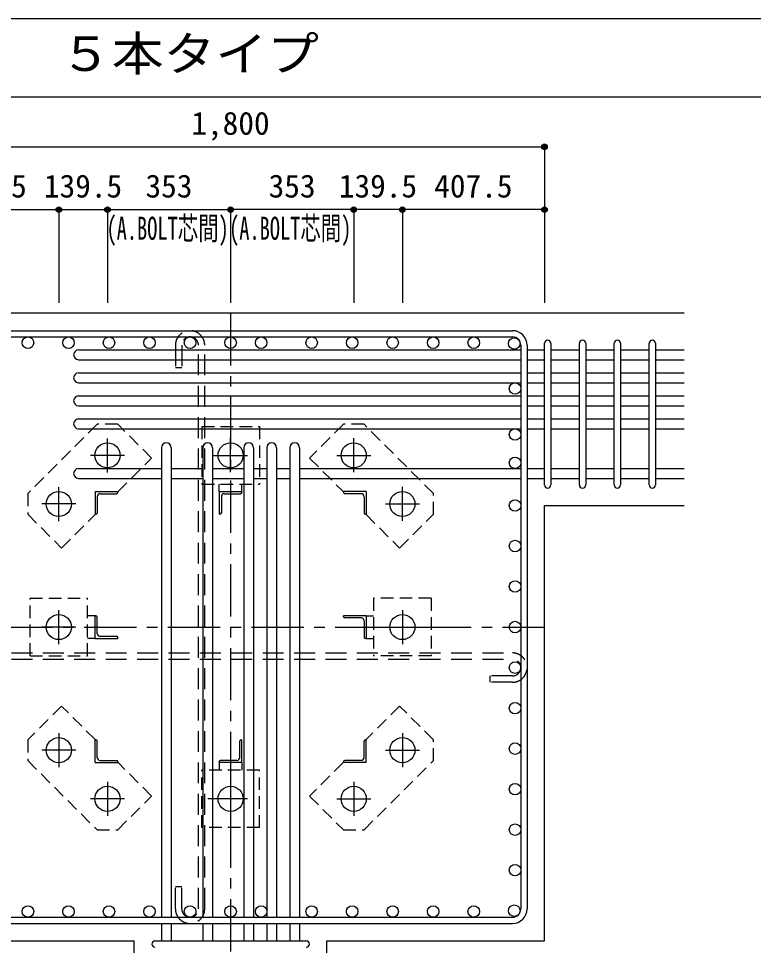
# Model space of a CAD drawing. Units: millimetres at full size, sheet at 1:30; details may follow other scales. Extents: x -5973 to 5954, y -4195 to 4201.
# Drawn here: x -4904 to -2797, y 1543 to 4201 of the extents above; entities that cross this region are included whole.
import ezdxf
from ezdxf.enums import TextEntityAlignment as Align

# ---------------------------------------------------------------- set-up
doc = ezdxf.new("R2010")
doc.units = ezdxf.units.MM
doc.header["$LTSCALE"] = 30
doc.header["$PDMODE"] = 32
doc.header["$PDSIZE"] = 15
for name, pattern in [('CHAIN1', [8, 5, -1, 1, -1]), ('DASHED1', [1.8, 1.2, -0.6]), ('DASHED2', [3, 2, -1])]:
    doc.linetypes.add(name, pattern=pattern)
for name, color, linetype in [('0-1_躯体線', 2, 'Continuous'), ('0-2_アンカーボルト', 4, 'CHAIN1'), ('0-3_立上り筋', 3, 'Continuous'), ('0-4_フープ筋', 7, 'Continuous'), ('0-5_基礎梁筋', 7, 'Continuous'), ('0-6_スタラップ筋', 7, 'Continuous'), ('0-7_文字', 4, 'Continuous'), ('0-9_プレート', 4, 'DASHED1'), ('0-A_アングル', 4, 'Continuous'), ('0-C', 7, 'DASHED2'), ('0-D_寸法', 4, 'Continuous'), ('6-7_文字', 7, 'Continuous'), ('F-0_枠', 6, 'Continuous')]:
    doc.layers.add(name, color=color, linetype=linetype)
doc.styles.add('ＭＳ ゴシック', font='')
doc.styles.get('ＭＳ ゴシック').set_extended_font_data('MS Gothic')

msp = doc.modelspace()

# ---------------------------------------------------------------- linework, layer by layer
at = {"layer": '0-1_躯体線'}
for p, q in [((-2995.8, 3356.03), (-5195.8, 3356.03)), ((-3395.8, 2804.53), (-2995.8, 2804.53)), ((-3395.8, 1556.03), (-3395.8, 2804.53)), ((-5195.8, 1556.03), (-4571.8, 1556.03)), ((-4571.8, 1156.03), (-4571.8, 1556.03))]:
    msp.add_line(p, q, dxfattribs=at)
msp.add_lwpolyline([(-4019.8, 1156.03), (-4019.8, 1556.03), (-3395.8, 1556.03)], dxfattribs=at)
at = {"layer": '0-2_アンカーボルト'}
for p, q in [((-4648.8, 2899.73), (-4648.8, 2997.23)), ((-4295.8, 2899.83), (-4295.8, 2997.33)), ((-3942.8, 2899.83), (-3942.8, 2997.33)), ((-4600.1, 2948.53), (-4697.6, 2948.53)), ((-4344.6, 2948.53), (-4247.1, 2948.53)), ((-3991.6, 2948.53), (-3894.1, 2948.53)), ((-4788.3, 2760.23), (-4788.3, 2857.73)), ((-3803.3, 2760.33), (-3803.3, 2857.83)), ((-4739.6, 2809.03), (-4837.1, 2809.03)), ((-3852.1, 2809.03), (-3754.6, 2809.03)), ((-4788.3, 2407.23), (-4788.3, 2504.73)), ((-3803.3, 2504.83), (-3803.3, 2407.33)), ((-4739.6, 2456.03), (-4837.1, 2456.03)), ((-3852, 2456.03), (-3754.5, 2456.03)), ((-4788.3, 2151.73), (-4788.3, 2054.23)), ((-3803.3, 2151.83), (-3803.3, 2054.33)), ((-4739.5, 2103.03), (-4837, 2103.03)), ((-3852, 2103.03), (-3754.5, 2103.03)), ((-4648.8, 2012.23), (-4648.8, 1914.73)), ((-4295.8, 2012.23), (-4295.8, 1914.73)), ((-3942.8, 2012.33), (-3942.8, 1914.83)), ((-4600, 1963.53), (-4697.5, 1963.53)), ((-4247, 1963.53), (-4361.5, 1963.53)), ((-3991.5, 1963.53), (-3894, 1963.53))]:
    msp.add_line(p, q, dxfattribs=at)
at = {"layer": '0-2_アンカーボルト', "color": 3, "linetype": 'Continuous'}
for centre in [(-4648.8, 2948.53), (-4295.8, 2948.53), (-3942.8, 2948.53), (-4788.3, 2809.03), (-3803.3, 2809.03), (-4788.3, 2456.03), (-3803.3, 2456.03), (-4788.3, 2103.03), (-3803.3, 2103.03), (-4648.8, 1963.53), (-4295.8, 1963.53), (-3942.8, 1963.53)]:
    msp.add_circle(centre, 36, dxfattribs=at)
at = {"layer": '0-3_立上り筋'}
for centre in [(-4876.73, 3271.53), (-4760.55, 3271.53), (-4644.36, 3271.53), (-4528.17, 3271.53), (-4411.99, 3271.53), (-4295.8, 3271.53), (-4208.3, 3271.53), (-4063.43, 3271.53), (-3947.24, 3271.53), (-3831.06, 3271.53), (-3714.87, 3271.53), (-3598.68, 3271.53), (-3482.5, 3269.33), (-3480.3, 3140.33), (-3480.3, 3008.33), (-3480.3, 2927.03), (-3480.3, 2804.59), (-3480.3, 2688.4), (-3480.3, 2572.22), (-3480.3, 2456.03), (-3480.3, 2339.84), (-3480.3, 2223.66), (-3480.3, 2107.47), (-3480.3, 1991.29), (-3480.3, 1875.1), (-3480.3, 1758.91), (-4876.73, 1640.53), (-4760.55, 1640.53), (-4644.36, 1640.53), (-4528.17, 1640.53), (-4411.99, 1640.53), (-4295.8, 1640.53), (-4208.3, 1640.53), (-4063.43, 1640.53), (-3947.24, 1640.53), (-3831.06, 1640.53), (-3714.87, 1640.53), (-3598.68, 1640.53), (-3482.5, 1642.73)]:
    msp.add_circle(centre, 16.5, dxfattribs=at)
at = {"layer": '0-4_フープ筋'}
for p, q in [((-5103.8, 3306.03), (-3487.8, 3306.03)), ((-5103.8, 3288.03), (-3487.8, 3288.03)), ((-3463.8, 3264.03), (-3463.8, 1648.03)), ((-3445.8, 3264.03), (-3445.8, 1648.03)), ((-5103.8, 1624.03), (-3487.8, 1624.03)), ((-5103.8, 1606.03), (-3487.8, 1606.03))]:
    msp.add_line(p, q, dxfattribs=at)
for centre, radius, start, end in [((-3487.8, 3264.03), 42, 0, 90), ((-3487.8, 3264.03), 24, 0, 90), ((-3487.8, 1648.03), 42, 270, 0), ((-3487.8, 1648.03), 24, 270, 0)]:
    msp.add_arc(centre, radius, start, end, dxfattribs=at)
at = {"layer": '0-5_基礎梁筋'}
for p, q in [((-4731.8, 3250.83), (-3463.8, 3250.83)), ((-3445.8, 3250.83), (-3395.8, 3250.83)), ((-3377.8, 3250.83), (-3295.8, 3250.83)), ((-3277.8, 3250.83), (-3195.8, 3250.83)), ((-3177.8, 3250.83), (-3095.8, 3250.83)), ((-3077.8, 3250.83), (-2995.8, 3250.83)), ((-4731.8, 3222.83), (-3463.8, 3222.83)), ((-3445.8, 3222.83), (-3395.8, 3222.83)), ((-3377.8, 3222.83), (-3295.8, 3222.83)), ((-3277.8, 3222.83), (-3195.8, 3222.83)), ((-3177.8, 3222.83), (-3095.8, 3222.83)), ((-3077.8, 3222.83), (-2995.8, 3222.83)), ((-4731.8, 3184.83), (-3463.8, 3184.83)), ((-3445.8, 3184.83), (-3395.8, 3184.83)), ((-3377.8, 3184.83), (-3295.8, 3184.83)), ((-3277.8, 3184.83), (-3195.8, 3184.83)), ((-3177.8, 3184.83), (-3095.8, 3184.83)), ((-3077.8, 3184.83), (-2995.8, 3184.83)), ((-4731.8, 3156.83), (-3463.8, 3156.83)), ((-3445.8, 3156.83), (-3395.8, 3156.83)), ((-3377.8, 3156.83), (-3295.8, 3156.83)), ((-3277.8, 3156.83), (-3195.8, 3156.83)), ((-3177.8, 3156.83), (-3095.8, 3156.83)), ((-3077.8, 3156.83), (-2995.8, 3156.83)), ((-4731.8, 3118.83), (-3463.8, 3118.83)), ((-3445.8, 3118.83), (-3395.8, 3118.83)), ((-3377.8, 3118.83), (-3295.8, 3118.83)), ((-3277.8, 3118.83), (-3195.8, 3118.83)), ((-3177.8, 3118.83), (-3095.8, 3118.83)), ((-3077.8, 3118.83), (-2995.8, 3118.83)), ((-4731.8, 3090.83), (-3463.8, 3090.83)), ((-3445.8, 3090.83), (-3395.8, 3090.83)), ((-3377.8, 3090.83), (-3295.8, 3090.83)), ((-3277.8, 3090.83), (-3195.8, 3090.83)), ((-3177.8, 3090.83), (-3095.8, 3090.83)), ((-3077.8, 3090.83), (-2995.8, 3090.83)), ((-4731.8, 3052.83), (-3463.8, 3052.83)), ((-3445.8, 3052.83), (-3395.8, 3052.83)), ((-3377.8, 3052.83), (-3295.8, 3052.83)), ((-3277.8, 3052.83), (-3195.8, 3052.83)), ((-3177.8, 3052.83), (-3095.8, 3052.83)), ((-3077.8, 3052.83), (-2995.8, 3052.83)), ((-4731.8, 3024.83), (-3463.8, 3024.83)), ((-3445.8, 3024.83), (-3395.8, 3024.83)), ((-3377.8, 3024.83), (-3295.8, 3024.83)), ((-3277.8, 3024.83), (-3195.8, 3024.83)), ((-3177.8, 3024.83), (-3095.8, 3024.83)), ((-3077.8, 3024.83), (-2995.8, 3024.83)), ((-4493.8, 2970.53), (-4493.8, 1624.03)), ((-4465.8, 2970.53), (-4465.8, 1624.03)), ((-4375.8, 2970.53), (-4375.8, 1624.03)), ((-4347.8, 2970.53), (-4347.8, 1624.03)), ((-4257.8, 2970.53), (-4257.8, 1624.03)), ((-4229.8, 2970.53), (-4229.8, 1624.03)), ((-4191.8, 2970.53), (-4191.8, 1624.03)), ((-4163.8, 2970.53), (-4163.8, 1624.03)), ((-4125.8, 2970.53), (-4125.8, 1624.03)), ((-4097.8, 2970.53), (-4097.8, 1624.03)), ((-4731.8, 2910.53), (-4493.8, 2910.53)), ((-4465.8, 2910.53), (-4375.8, 2910.53)), ((-4347.8, 2910.53), (-4257.8, 2910.53)), ((-4229.8, 2910.53), (-4191.8, 2910.53)), ((-4163.8, 2910.53), (-4125.8, 2910.53)), ((-4097.8, 2910.53), (-3463.8, 2910.53)), ((-3445.8, 2910.53), (-3395.8, 2910.53)), ((-3377.8, 2910.53), (-3295.8, 2910.53)), ((-3277.8, 2910.53), (-3195.8, 2910.53)), ((-3177.8, 2910.53), (-3095.8, 2910.53)), ((-3077.8, 2910.53), (-2995.8, 2910.53)), ((-4731.8, 2882.53), (-4493.8, 2882.53)), ((-4465.8, 2882.53), (-4375.8, 2882.53)), ((-4347.8, 2882.53), (-4257.8, 2882.53)), ((-4229.8, 2882.53), (-4191.8, 2882.53)), ((-4163.8, 2882.53), (-4125.8, 2882.53)), ((-4097.8, 2882.53), (-3463.8, 2882.53)), ((-3445.8, 2882.53), (-3395.8, 2882.53)), ((-3377.8, 2882.53), (-3295.8, 2882.53)), ((-3277.8, 2882.53), (-3195.8, 2882.53)), ((-3177.8, 2882.53), (-3095.8, 2882.53)), ((-3077.8, 2882.53), (-2995.8, 2882.53)), ((-4493.8, 1606.03), (-4493.8, 1556.03)), ((-4465.8, 1606.03), (-4465.8, 1556.03)), ((-4375.8, 1606.03), (-4375.8, 1556.03)), ((-4347.8, 1606.03), (-4347.8, 1556.03)), ((-4257.8, 1606.03), (-4257.8, 1556.03)), ((-4229.8, 1606.03), (-4229.8, 1556.03)), ((-4191.8, 1606.03), (-4191.8, 1556.03)), ((-4163.8, 1606.03), (-4163.8, 1556.03)), ((-4125.8, 1606.03), (-4125.8, 1556.03)), ((-4097.8, 1606.03), (-4097.8, 1556.03))]:
    msp.add_line(p, q, dxfattribs=at)
for centre, start, end in [((-4731.8, 3236.83), 90, 270), ((-4731.8, 3170.83), 90, 270), ((-4731.8, 3104.83), 90, 270), ((-4731.8, 3038.83), 90, 270), ((-4479.8, 2970.53), 0, 180), ((-4361.8, 2970.53), 0, 180), ((-4243.8, 2970.53), 0, 180), ((-4177.8, 2970.53), 0, 180), ((-4111.8, 2970.53), 0, 180), ((-4731.8, 2896.53), 90, 270)]:
    msp.add_arc(centre, 14, start, end, dxfattribs=at)
at = {"layer": '0-6_スタラップ筋'}
for p, q in [((-3395.8, 2863.53), (-3395.8, 3269.83)), ((-3377.8, 3269.83), (-3377.8, 2863.53)), ((-3295.8, 2863.53), (-3295.8, 3269.83)), ((-3277.8, 3269.83), (-3277.8, 2863.53)), ((-3195.8, 2863.53), (-3195.8, 3269.83)), ((-3177.8, 3269.83), (-3177.8, 2863.53)), ((-3095.8, 2863.53), (-3095.8, 3269.83)), ((-3077.8, 3269.83), (-3077.8, 2863.53)), ((-4512.8, 1556.03), (-4078.8, 1556.03))]:
    msp.add_line(p, q, dxfattribs=at)
for centre, start, end in [((-3386.8, 3269.83), 0, 180), ((-3286.8, 3269.83), 0, 180), ((-3186.8, 3269.83), 0, 180), ((-3086.8, 3269.83), 0, 180), ((-3386.8, 2863.53), 180, 0), ((-3286.8, 2863.53), 180, 0), ((-3186.8, 2863.53), 180, 0), ((-3086.8, 2863.53), 180, 0), ((-4512.8, 1547.03), 90, 270), ((-4078.8, 1547.03), 270, 90)]:
    msp.add_arc(centre, 9, start, end, dxfattribs=at)
at = {"layer": '0-9_プレート'}
for p, q in [((-4678.6, 3037.53), (-4877.3, 2838.83)), ((-4619.2, 3037.53), (-4678.6, 3037.53)), ((-4522.3, 2940.63), (-4619.2, 3037.53)), ((-4378.3, 3031.03), (-4213.3, 3031.03)), ((-4378.3, 3031.03), (-4378.3, 2866.03)), ((-4213.3, 3031.03), (-4213.3, 2866.03)), ((-3913, 3037.53), (-3972.4, 3037.53)), ((-3714.3, 2838.83), (-3913, 3037.53)), ((-4618.4, 2844.53), (-4522.3, 2940.63)), ((-4378.3, 2866.03), (-4213.3, 2866.03)), ((-4328.3, 2844.53), (-4328.3, 2866.03)), ((-4263.3, 2844.53), (-4263.3, 2866.03)), ((-4877.3, 2838.83), (-4877.3, 2779.43)), ((-3714.3, 2779.43), (-3714.3, 2838.83)), ((-3907.3, 2778.63), (-3811.2, 2682.53)), ((-3811.2, 2682.53), (-3714.3, 2779.43)), ((-4870.8, 2538.53), (-4705.8, 2538.53)), ((-4870.8, 2373.53), (-4870.8, 2538.53)), ((-4705.8, 2373.53), (-4705.8, 2538.53)), ((-3885.8, 2538.53), (-3885.8, 2373.53)), ((-3720.8, 2538.53), (-3885.8, 2538.53)), ((-3720.8, 2538.53), (-3720.8, 2373.53)), ((-4684.3, 2488.53), (-4705.8, 2488.53)), ((-3907.3, 2488.53), (-3885.8, 2488.53)), ((-4684.3, 2423.53), (-4705.8, 2423.53)), ((-3907.3, 2423.53), (-3885.8, 2423.53)), ((-4870.8, 2373.53), (-4705.8, 2373.53)), ((-3720.8, 2373.53), (-3885.8, 2373.53)), ((-4780.4, 2229.53), (-4877.3, 2132.63)), ((-4684.3, 2133.43), (-4780.4, 2229.53)), ((-4877.3, 2132.63), (-4877.3, 2073.23)), ((-3714.3, 2073.23), (-3714.3, 2132.63)), ((-4877.3, 2073.23), (-4678.6, 1874.53)), ((-4328.3, 2067.53), (-4328.3, 2046.03)), ((-4263.3, 2067.53), (-4263.3, 2046.03)), ((-3973.2, 2067.53), (-4069.3, 1971.43)), ((-3913, 1874.53), (-3714.3, 2073.23)), ((-4213.3, 2046.03), (-4378.3, 2046.03)), ((-4378.3, 1881.03), (-4378.3, 2046.03)), ((-4213.3, 1881.03), (-4213.3, 2046.03)), ((-4069.3, 1971.43), (-3972.4, 1874.53)), ((-4678.6, 1874.53), (-4619.2, 1874.53)), ((-4213.3, 1881.03), (-4378.3, 1881.03)), ((-3972.4, 1874.53), (-3913, 1874.53))]:
    msp.add_line(p, q, dxfattribs=at)
for points in [[(-3972.4, 3037.53), (-4069.3, 2940.63), (-3973.2, 2844.53)], [(-4877.3, 2779.43), (-4780.4, 2682.53), (-4684.3, 2778.63)], [(-3714.3, 2132.63), (-3811.2, 2229.53), (-3907.3, 2133.43)], [(-4619.2, 1874.53), (-4522.3, 1971.43), (-4618.4, 2067.53)]]:
    msp.add_lwpolyline(points, dxfattribs=at)
at = {"layer": '0-A_アングル'}
for p, q in [((-4684.3, 2844.53), (-4619.3, 2844.53)), ((-4684.3, 2844.53), (-4684.3, 2779.53)), ((-4619.3, 2844.53), (-4619.3, 2842.53)), ((-4328.3, 2844.53), (-4263.3, 2844.53)), ((-4328.3, 2844.53), (-4328.3, 2779.53)), ((-4263.3, 2844.53), (-4263.3, 2842.53)), ((-3907.3, 2844.53), (-3972.3, 2844.53)), ((-3972.3, 2842.53), (-3972.3, 2844.53)), ((-3907.3, 2844.53), (-3907.3, 2779.53)), ((-4678.3, 2830.03), (-4678.3, 2783.53)), ((-4669.8, 2838.53), (-4623.3, 2838.53)), ((-4322.3, 2830.03), (-4322.3, 2783.53)), ((-4313.8, 2838.53), (-4267.3, 2838.53)), ((-3921.8, 2838.53), (-3968.3, 2838.53)), ((-3913.3, 2830.03), (-3913.3, 2783.53)), ((-4682.3, 2779.53), (-4684.3, 2779.53)), ((-4326.3, 2779.53), (-4328.3, 2779.53)), ((-3907.3, 2779.53), (-3909.3, 2779.53)), ((-4684.3, 2488.53), (-4682.3, 2488.53)), ((-4684.3, 2423.53), (-4684.3, 2488.53)), ((-4678.3, 2438.03), (-4678.3, 2484.53)), ((-3907.3, 2488.53), (-3972.3, 2488.53)), ((-3972.3, 2486.53), (-3972.3, 2488.53)), ((-3921.8, 2482.53), (-3968.3, 2482.53)), ((-3913.3, 2474.03), (-3913.3, 2427.53)), ((-3907.3, 2488.53), (-3907.3, 2423.53)), ((-4684.3, 2423.53), (-4619.3, 2423.53)), ((-4669.8, 2429.53), (-4623.3, 2429.53)), ((-4619.3, 2425.53), (-4619.3, 2423.53)), ((-3907.3, 2423.53), (-3909.3, 2423.53)), ((-4684.3, 2132.53), (-4682.3, 2132.53)), ((-4684.3, 2067.53), (-4684.3, 2132.53)), ((-4678.3, 2082.03), (-4678.3, 2128.53)), ((-4269.3, 2082.03), (-4269.3, 2128.53)), ((-4265.3, 2132.53), (-4263.3, 2132.53)), ((-4263.3, 2067.53), (-4263.3, 2132.53)), ((-3913.3, 2082.03), (-3913.3, 2128.53)), ((-3909.3, 2132.53), (-3907.3, 2132.53)), ((-3907.3, 2067.53), (-3907.3, 2132.53)), ((-4669.8, 2073.53), (-4623.3, 2073.53)), ((-4277.8, 2073.53), (-4324.3, 2073.53)), ((-3921.8, 2073.53), (-3968.3, 2073.53)), ((-4684.3, 2067.53), (-4619.3, 2067.53)), ((-4619.3, 2069.53), (-4619.3, 2067.53)), ((-4328.3, 2067.53), (-4328.3, 2069.53)), ((-4263.3, 2067.53), (-4328.3, 2067.53)), ((-3972.3, 2067.53), (-3972.3, 2069.53)), ((-3907.3, 2067.53), (-3972.3, 2067.53))]:
    msp.add_line(p, q, dxfattribs=at)
for centre, radius, start, end in [((-4669.8, 2830.03), 8.5, 90, 180), ((-4623.3, 2842.53), 4, 270, 0), ((-4313.8, 2830.03), 8.5, 90, 180), ((-4267.3, 2842.53), 4, 270, 0), ((-3968.3, 2842.53), 4, 180, 270), ((-3921.8, 2830.03), 8.5, 0, 90), ((-4682.3, 2783.53), 4, 270, 0), ((-4326.3, 2783.53), 4, 270, 0), ((-3909.3, 2783.53), 4, 180, 270), ((-4682.3, 2484.53), 4, 0, 90), ((-3968.3, 2486.53), 4, 180, 270), ((-3921.8, 2474.03), 8.5, 0, 90), ((-4669.8, 2438.03), 8.5, 180, 270), ((-4623.3, 2425.53), 4, 0, 90), ((-3909.3, 2427.53), 4, 180, 270), ((-4682.3, 2128.53), 4, 0, 90), ((-4265.3, 2128.53), 4, 90, 180), ((-3909.3, 2128.53), 4, 90, 180), ((-4669.8, 2082.03), 8.5, 180, 270), ((-4623.3, 2069.53), 4, 0, 90), ((-4324.3, 2069.53), 4, 90, 180), ((-4277.8, 2082.03), 8.5, 270, 0), ((-3968.3, 2069.53), 4, 90, 180), ((-3921.8, 2082.03), 8.5, 270, 0)]:
    msp.add_arc(centre, radius, start, end, dxfattribs=at)
at = {"layer": '0-C'}
for p, q in [((-4453.99, 3264.03), (-4453.99, 3200.03)), ((-4435.99, 3264.03), (-4435.99, 3200.03)), ((-4387.99, 1648.03), (-4387.99, 3264.03)), ((-4369.99, 1648.03), (-4369.99, 3264.03)), ((-4453.99, 3200.03), (-4435.99, 3200.03)), ((-5103.8, 2381.84), (-3487.8, 2381.84)), ((-5103.8, 2363.84), (-3487.8, 2363.84)), ((-3551.8, 2297.84), (-3551.8, 2315.84)), ((-3487.8, 2315.84), (-3551.8, 2315.84)), ((-3487.8, 2297.84), (-3551.8, 2297.84)), ((-4435.99, 1648.03), (-4435.99, 1712.03))]:
    msp.add_line(p, q, dxfattribs=at)
msp.add_lwpolyline([(-4453.99, 1648.03), (-4453.99, 1712.03), (-4435.99, 1712.03)], dxfattribs=at)
for centre, radius, start, end in [((-4411.99, 3264.03), 42, 0, 180), ((-4411.99, 3264.03), 24, 0, 180), ((-3487.8, 2339.84), 42, 270, 90), ((-3487.8, 2339.84), 24, 270, 90), ((-4411.99, 1648.03), 42, 180, 0), ((-4411.99, 1648.03), 24, 180, 0)]:
    msp.add_arc(centre, radius, start, end, dxfattribs=at)
at = {"layer": '0-D_寸法'}
for p, q in [((-5195.8, 3833.07), (-3395.8, 3833.07)), ((-5195.8, 3833.07), (-3395.8, 3833.07)), ((-5195.8, 3653.07), (-4788.3, 3653.07)), ((-4788.3, 3653.07), (-4648.8, 3653.07)), ((-4788.3, 3653.07), (-4788.3, 3386.03)), ((-4648.8, 3653.07), (-4295.8, 3653.07)), ((-4648.8, 3653.07), (-4648.8, 3386.03)), ((-3942.8, 3653.07), (-4295.8, 3653.07)), ((-4295.8, 3653.07), (-4295.8, 3386.03)), ((-3803.3, 3653.07), (-3942.8, 3653.07)), ((-3942.8, 3653.07), (-3942.8, 3386.03)), ((-3395.8, 3653.07), (-3803.3, 3653.07)), ((-3803.3, 3653.07), (-3803.3, 3386.03)), ((-3395.8, 3653.07), (-3395.8, 3386.03))]:
    msp.add_line(p, q, dxfattribs=at)
at = {"layer": '0-D_寸法', "linetype": 'CHAIN1'}
for p, q in [((-4295.8, 3356.03), (-4295.8, 1156.03)), ((-5195.8, 2456.03), (-3395.8, 2456.03))]:
    msp.add_line(p, q, dxfattribs=at)
at = {"layer": '0-D_寸法'}
msp.add_lwpolyline([(-3395.8, 3833.07), (-3395.8, 3653.07), (-3395.8, 3386.03)], dxfattribs=at)
for centre, radius in [((-3395.8, 3833.07), 8), ((-3395.8, 3833.07), 7.2), ((-3395.8, 3833.07), 6.4), ((-3395.8, 3833.07), 5.6), ((-3395.8, 3833.07), 4.8), ((-3395.8, 3833.07), 4), ((-3395.8, 3833.07), 3.2), ((-3395.8, 3833.07), 2.4), ((-3395.8, 3833.07), 1.6), ((-3395.8, 3833.07), 0.8), ((-4788.3, 3653.07), 8), ((-4788.3, 3653.07), 8), ((-4788.3, 3653.07), 7.2), ((-4788.3, 3653.07), 7.2), ((-4788.3, 3653.07), 6.4), ((-4788.3, 3653.07), 6.4), ((-4788.3, 3653.07), 5.6), ((-4788.3, 3653.07), 5.6), ((-4788.3, 3653.07), 4.8), ((-4788.3, 3653.07), 4.8), ((-4788.3, 3653.07), 4), ((-4788.3, 3653.07), 4), ((-4788.3, 3653.07), 3.2), ((-4788.3, 3653.07), 3.2), ((-4788.3, 3653.07), 2.4), ((-4788.3, 3653.07), 2.4), ((-4788.3, 3653.07), 1.6), ((-4788.3, 3653.07), 1.6), ((-4788.3, 3653.07), 0.8), ((-4788.3, 3653.07), 0.8), ((-4648.8, 3653.07), 8), ((-4648.8, 3653.07), 8), ((-4648.8, 3653.07), 7.2), ((-4648.8, 3653.07), 7.2), ((-4648.8, 3653.07), 6.4), ((-4648.8, 3653.07), 6.4), ((-4648.8, 3653.07), 5.6), ((-4648.8, 3653.07), 5.6), ((-4648.8, 3653.07), 4.8), ((-4648.8, 3653.07), 4.8), ((-4648.8, 3653.07), 4), ((-4648.8, 3653.07), 4), ((-4648.8, 3653.07), 3.2), ((-4648.8, 3653.07), 3.2), ((-4648.8, 3653.07), 2.4), ((-4648.8, 3653.07), 2.4), ((-4648.8, 3653.07), 1.6), ((-4648.8, 3653.07), 1.6), ((-4648.8, 3653.07), 0.8), ((-4648.8, 3653.07), 0.8), ((-4295.8, 3653.07), 8), ((-4295.8, 3653.07), 7.2), ((-4295.8, 3653.07), 6.4), ((-4295.8, 3653.07), 5.6), ((-4295.8, 3653.07), 4.8), ((-4295.8, 3653.07), 4), ((-4295.8, 3653.07), 3.2), ((-4295.8, 3653.07), 2.4), ((-4295.8, 3653.07), 1.6), ((-4295.8, 3653.07), 0.8), ((-3942.8, 3653.07), 8), ((-3942.8, 3653.07), 7.2), ((-3942.8, 3653.07), 6.4), ((-3942.8, 3653.07), 5.6), ((-3942.8, 3653.07), 4.8), ((-3942.8, 3653.07), 4), ((-3942.8, 3653.07), 3.2), ((-3942.8, 3653.07), 2.4), ((-3942.8, 3653.07), 1.6), ((-3942.8, 3653.07), 0.8), ((-3803.3, 3653.07), 8), ((-3803.3, 3653.07), 7.2), ((-3803.3, 3653.07), 6.4), ((-3803.3, 3653.07), 5.6), ((-3803.3, 3653.07), 4.8), ((-3803.3, 3653.07), 4), ((-3803.3, 3653.07), 3.2), ((-3803.3, 3653.07), 2.4), ((-3803.3, 3653.07), 1.6), ((-3803.3, 3653.07), 0.8), ((-3395.8, 3653.07), 8), ((-3395.8, 3653.07), 7.2), ((-3395.8, 3653.07), 6.4), ((-3395.8, 3653.07), 5.6), ((-3395.8, 3653.07), 4.8), ((-3395.8, 3653.07), 4), ((-3395.8, 3653.07), 3.2), ((-3395.8, 3653.07), 2.4), ((-3395.8, 3653.07), 1.6), ((-3395.8, 3653.07), 0.8)]:
    msp.add_circle(centre, radius, dxfattribs=at)
at = {"layer": '0-D_寸法', "color": 7}
for p in [(-3395.8, 3833.07), (-4788.3, 3653.07), (-4648.8, 3653.07), (-4648.8, 3653.07), (-4295.8, 3653.07), (-3942.8, 3653.07), (-3803.3, 3653.07), (-3395.8, 3653.07)]:
    msp.add_point(p, dxfattribs=at)
at = {"layer": 'F-0_枠'}
msp.add_line((-5972.88, 4201.15), (5954.1, 4201.15), dxfattribs=at)
at = {"layer": 'F-0_枠', "color": 2}
msp.add_line((-5972.88, 3976.15), (3723.6, 3976.15), dxfattribs=at)

# ---------------------------------------------------------------- texts
at = {"layer": '0-7_文字', "style": 'ＭＳ ゴシック', "width": 0.65}
for p in [(-4651.54, 3546.94), (-4300.06, 3546.94)]:
    msp.add_text('(A.BOLT芯間)', height=65.98, dxfattribs=at).set_placement(p, align=Align.BOTTOM_LEFT)
at = {"layer": '0-D_寸法', "style": 'ＭＳ ゴシック'}
for s, p in [('1,800', (-4408.3, 3848.07)), ('407.5', (-5104.55, 3668.07)), ('139.5', (-4831.05, 3668.07)), ('353', (-4539.8, 3668.07)), ('353', (-4186.8, 3668.07)), ('139.5', (-3985.55, 3668.07)), ('407.5', (-3712.05, 3668.07))]:
    msp.add_text(s, height=65.98, dxfattribs=at).set_placement(p, align=Align.BOTTOM_LEFT)
at = {"layer": '6-7_文字', "color": 2, "style": 'ＭＳ ゴシック', "width": 1.1}
msp.add_text('\u3000\u3000基礎梁主筋\u3000５本タイプ', height=98.97, dxfattribs=at).set_placement((-5972.88, 4021.15), align=Align.BOTTOM_LEFT)

doc.saveas('drawing.dxf')
